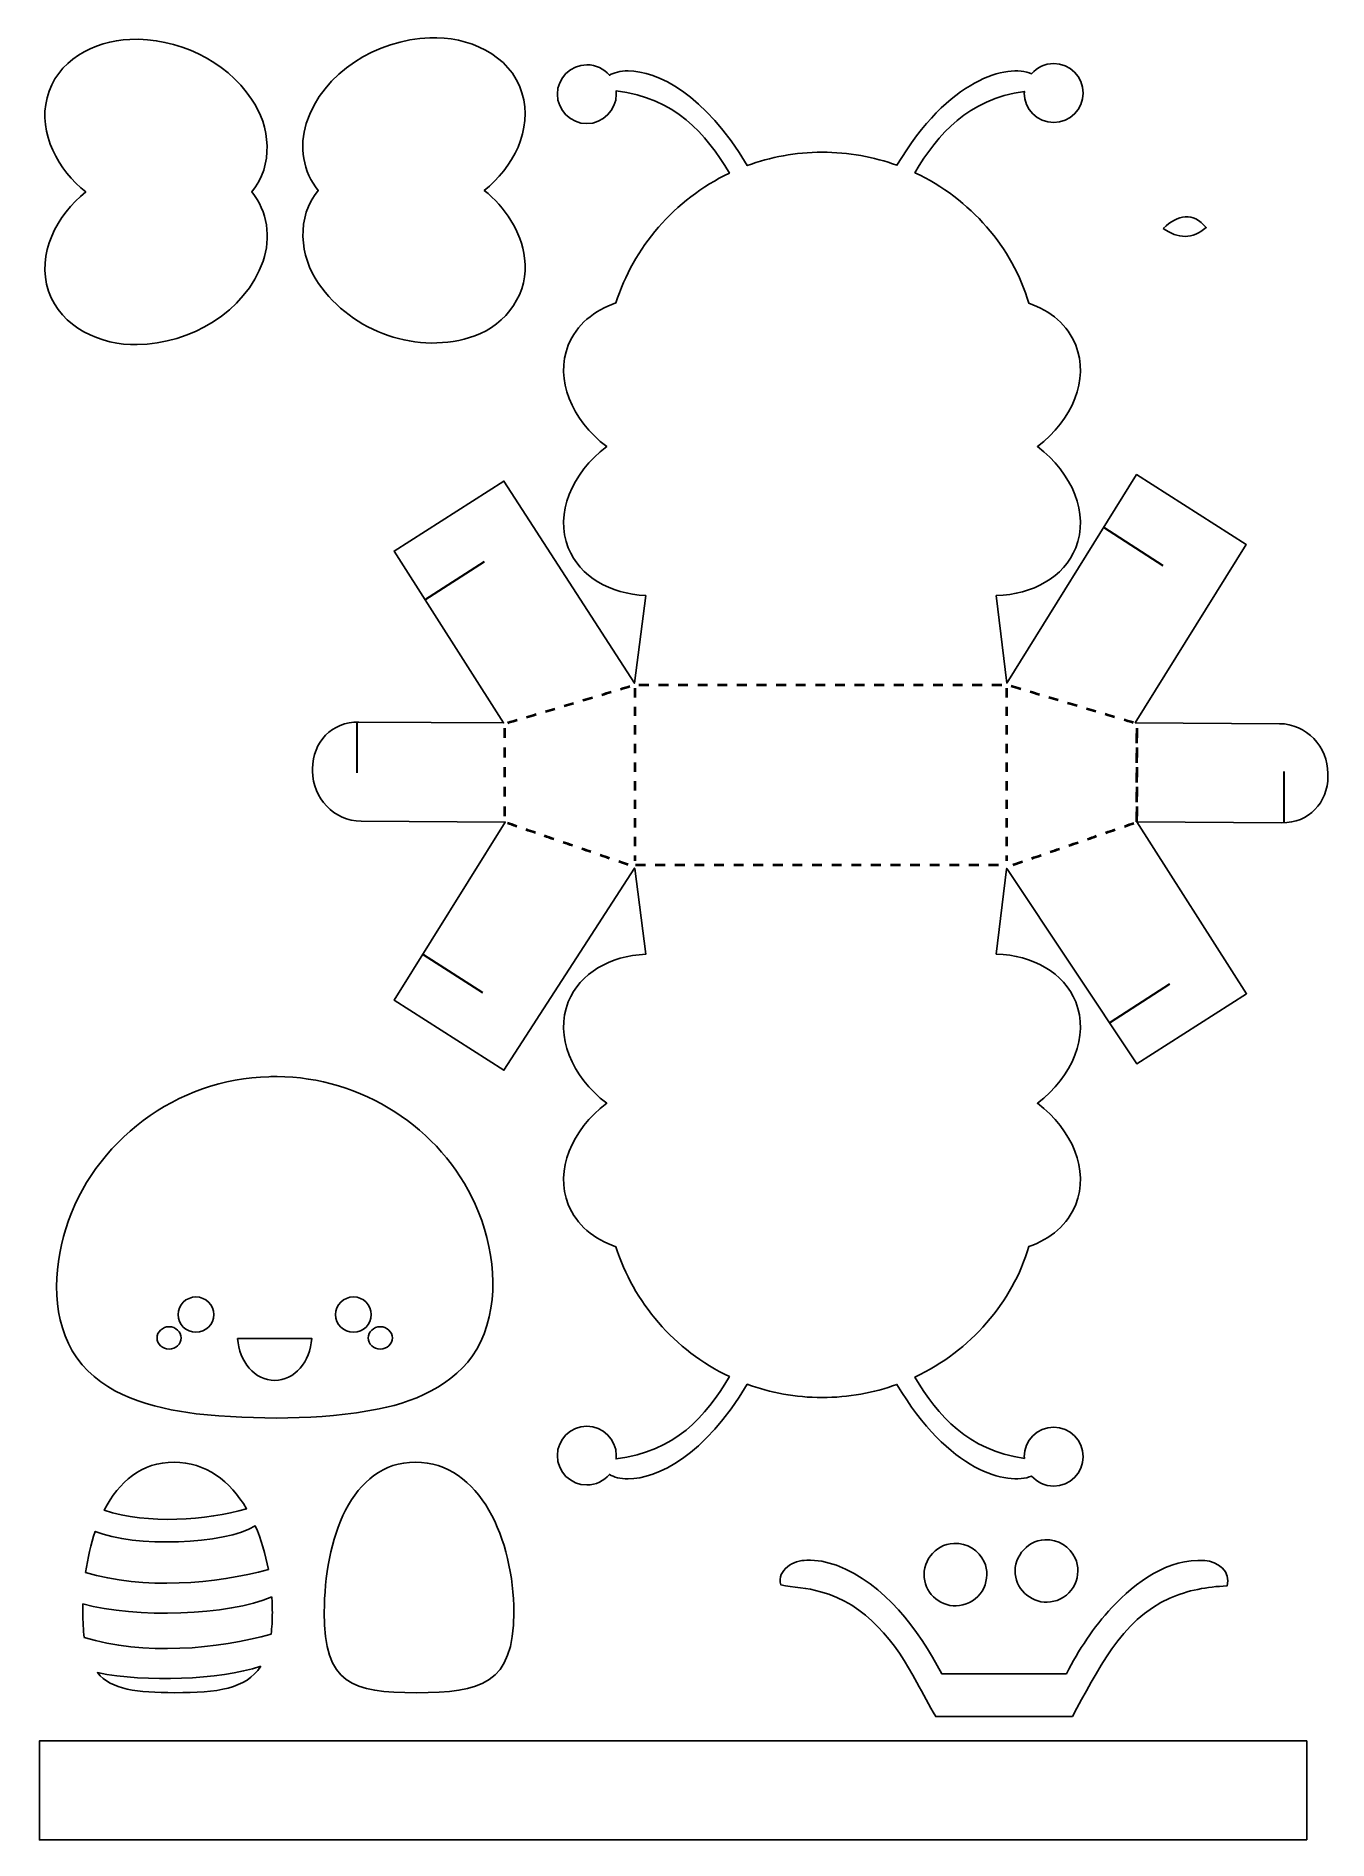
# Model space of a CAD drawing. Header units: centimetres. Extents: x -9.6 to 9.8, y -13.5 to 13.6.
import ezdxf

# ---------------------------------------------------------------- set-up
doc = ezdxf.new("R2010")
doc.units = ezdxf.units.CM
doc.header["$MEASUREMENT"] = 0
doc.layers.add('Layer 1', color=7, linetype='Continuous')

msp = doc.modelspace()

# ---------------------------------------------------------------- linework, layer by layer
at = {"layer": 'Layer 1', "color": 121}
for points in [[(-8.21572, 13.56906), (-8.75318, 13.55572), (-9.32851, 13.23953), (-9.46174, 12.69097), (-9.46174, 12.69097), (-9.59792, 12.15117), (-9.29011, 11.60297), (-8.87883, 11.27628), (-8.87883, 11.27628), (-9.31328, 10.93455), (-9.62637, 10.34232), (-9.43859, 9.78469), (-9.43859, 9.78469), (-9.25642, 9.23883), (-8.64959, 8.96674), (-8.10493, 8.98184), (-8.10493, 8.98184), (-7.30975, 8.99167), (-6.48415, 9.46558), (-6.21398, 10.23779), (-6.21398, 10.23779), (-6.09435, 10.58288), (-6.14708, 10.99272), (-6.38348, 11.27628), (-6.38348, 11.27628), (-6.05298, 11.66997), (-6.1013, 12.26811), (-6.38844, 12.67278), (-6.38844, 12.67278), (-6.78124, 13.2602), (-7.51275, 13.60155), (-8.21572, 13.56906)], [(-3.70973, 13.59263), (-4.50074, 13.56525), (-5.31593, 13.08036), (-5.56595, 12.30361), (-5.56595, 12.30361), (-5.6724, 11.96504), (-5.61276, 11.5732), (-5.3857, 11.2982), (-5.3857, 11.2982), (-5.71712, 10.90521), (-5.66621, 10.30596), (-5.38074, 9.90087), (-5.38074, 9.90087), (-4.88213, 9.17141), (-3.87425, 8.80717), (-3.03339, 9.11373), (-3.03339, 9.11373), (-2.55814, 9.27672), (-2.20534, 9.77167), (-2.28263, 10.28203), (-2.28263, 10.28203), (-2.33128, 10.68966), (-2.57886, 11.04528), (-2.88952, 11.29902), (-2.88952, 11.29902), (-2.46388, 11.63425), (-2.15109, 12.21444), (-2.32232, 12.76581), (-2.32232, 12.76581), (-2.49863, 13.34546), (-3.14013, 13.61963), (-3.70973, 13.59263)]]:
    msp.add_open_spline(points, degree=3, knots=[0, 0, 0, 0, 0.11111111, 0.11111111, 0.11111111, 0.11111111, 0.22222222, 0.22222222, 0.22222222, 0.22222222, 0.33333333, 0.33333333, 0.33333333, 0.33333333, 0.44444444, 0.44444444, 0.44444444, 0.44444444, 0.55555556, 0.55555556, 0.55555556, 0.55555556, 0.66666667, 0.66666667, 0.66666667, 0.66666667, 0.77777778, 0.77777778, 0.77777778, 0.77777778, 1, 1, 1, 1], dxfattribs=at)
at = {"layer": 'Layer 1', "color": 42}
for points, knots in [([(5.67074, 13.20564), (5.53767, 13.20564), (5.41864, 13.14729), (5.33753, 13.05433), (5.33753, 13.05433), (4.97986, 13.20612), (4.08646, 12.98595), (3.31429, 11.67684), (3.31429, 11.67684), (2.96597, 11.8033), (2.58746, 11.8728), (2.18816, 11.8728), (2.18816, 11.8728), (1.78952, 11.8728), (1.41071, 11.80178), (1.06286, 11.67271), (1.06286, 11.67271), (0.42644, 12.75341), (-0.29258, 13.09415), (-0.72639, 13.09567), (-0.72639, 13.09567), (-0.84409, 13.09608), (-0.94084, 13.07186), (-1.00916, 13.03035), (-1.00916, 13.03035), (-1.09033, 13.12686), (-1.21219, 13.18827), (-1.34816, 13.18827), (-1.34816, 13.18827), (-1.59254, 13.18827), (-1.79051, 12.9903), (-1.79051, 12.74592), (-1.79051, 12.74592), (-1.79051, 12.50155), (-1.59254, 12.30357), (-1.34816, 12.30357), (-1.34816, 12.30357), (-1.10378, 12.30357), (-0.90498, 12.50155), (-0.90498, 12.74592), (-0.90498, 12.74592), (-0.90498, 12.76265), (-0.90648, 12.77929), (-0.90829, 12.79553), (-0.90829, 12.79553), (-0.01485, 12.68382), (0.43498, 12.16205), (0.79662, 11.55943), (0.79662, 11.55943), (-0.03197, 11.16437), (-0.65357, 10.43642), (-0.90912, 9.60648), (-0.90912, 9.60648), (-1.24107, 9.49537), (-1.50387, 9.27711), (-1.62597, 8.97148), (-1.62597, 8.97148), (-1.83106, 8.45815), (-1.5789, 7.85048), (-1.04885, 7.44764), (-1.04885, 7.44764), (-1.57877, 7.04481), (-1.83103, 6.4379), (-1.62597, 5.92464), (-1.62597, 5.92464), (-1.45292, 5.49149), (-0.99802, 5.23369), (-0.46263, 5.20778), (-0.46263, 5.20778), (-0.46263, 5.20778), (-0.63213, 3.88982), (-0.63213, 3.88982), (-0.63213, 3.88982), (-0.63213, 3.88982), (-2.59501, 6.93005), (-2.59501, 6.93005), (-2.59501, 6.93005), (-2.59501, 6.93005), (-4.24369, 5.87751), (-4.24369, 5.87751), (-4.24369, 5.87751), (-4.24369, 5.87751), (-2.59832, 3.29369), (-2.59832, 3.29369), (-2.59832, 3.29369), (-2.59832, 3.29369), (-4.77617, 3.30609), (-4.77617, 3.30609), (-4.77617, 3.30609), (-5.17969, 3.30839), (-5.46905, 3.00765), (-5.46905, 2.60411), (-5.46905, 2.60411), (-5.46905, 2.60411), (-5.46905, 2.56608), (-5.46905, 2.56608), (-5.46905, 2.56608), (-5.46905, 2.16255), (-5.14497, 1.81764), (-4.74144, 1.81533), (-4.74144, 1.81533), (-4.74144, 1.81533), (-2.57351, 1.80127), (-2.57351, 1.80127), (-2.57351, 1.80127), (-2.57351, 1.80127), (-4.24204, -0.87598), (-4.24204, -0.87598), (-4.24204, -0.87598), (-4.24204, -0.87598), (-2.59336, -1.92853), (-2.59336, -1.92853), (-2.59336, -1.92853), (-2.59336, -1.92853), (-0.63048, 1.10922), (-0.63048, 1.10922), (-0.63048, 1.10922), (-0.63048, 1.10922), (-0.628, 1.10343), (-0.628, 1.10343), (-0.628, 1.10343), (-0.628, 1.10343), (-0.46263, -0.18476), (-0.46263, -0.18476), (-0.46263, -0.18476), (-0.99802, -0.21067), (-1.45292, -0.46846), (-1.62597, -0.90161), (-1.62597, -0.90161), (-1.83103, -1.41488), (-1.57877, -2.02179), (-1.04885, -2.42462), (-1.04885, -2.42462), (-1.5789, -2.82746), (-1.83106, -3.43512), (-1.62597, -3.94846), (-1.62597, -3.94846), (-1.50387, -4.25409), (-1.24107, -4.47235), (-0.90912, -4.58346), (-0.90912, -4.58346), (-0.65357, -5.4134), (-0.03197, -6.14135), (0.79662, -6.53641), (0.79662, -6.53641), (0.43498, -7.13903), (-0.01485, -7.6608), (-0.90829, -7.77251), (-0.90829, -7.77251), (-0.90648, -7.75627), (-0.90498, -7.73963), (-0.90498, -7.7229), (-0.90498, -7.7229), (-0.90498, -7.47853), (-1.10378, -7.28055), (-1.34816, -7.28055), (-1.34816, -7.28055), (-1.59254, -7.28055), (-1.79051, -7.47853), (-1.79051, -7.7229), (-1.79051, -7.7229), (-1.79051, -7.96728), (-1.59254, -8.16525), (-1.34816, -8.16525), (-1.34816, -8.16525), (-1.21219, -8.16525), (-1.09033, -8.10383), (-1.00916, -8.00733), (-1.00916, -8.00733), (-0.94084, -8.04884), (-0.84409, -8.07306), (-0.72639, -8.07265), (-0.72639, -8.07265), (-0.29258, -8.07113), (0.42644, -7.73039), (1.06286, -6.64969), (1.06286, -6.64969), (1.41071, -6.77876), (1.78952, -6.84978), (2.18816, -6.84978), (2.18816, -6.84978), (2.58746, -6.84978), (2.96597, -6.78028), (3.31429, -6.65382), (3.31429, -6.65382), (4.08646, -7.96293), (4.97986, -8.1831), (5.33753, -8.03131), (5.33753, -8.03131), (5.41864, -8.12427), (5.53767, -8.18262), (5.67074, -8.18262), (5.67074, -8.18262), (5.91511, -8.18262), (6.11309, -7.98464), (6.11309, -7.74027), (6.11309, -7.74027), (6.11309, -7.49589), (5.91511, -7.29792), (5.67074, -7.29792), (5.67074, -7.29792), (5.42636, -7.29792), (5.22839, -7.49589), (5.22839, -7.74027), (5.22839, -7.74027), (5.22839, -7.7486), (5.22959, -7.75685), (5.23004, -7.76507), (5.23004, -7.76507), (4.37485, -7.63993), (3.93674, -7.13023), (3.58301, -6.5422), (3.58301, -6.5422), (4.42338, -6.14913), (5.04994, -5.41876), (5.29702, -4.57932), (5.29702, -4.57932), (5.62312, -4.46697), (5.88088, -4.25028), (6.00147, -3.94846), (6.00147, -3.94846), (6.20656, -3.43512), (5.95523, -2.82746), (5.42517, -2.42462), (5.42517, -2.42462), (5.95509, -2.02179), (6.20653, -1.41488), (6.00147, -0.90161), (6.00147, -0.90161), (5.82513, -0.46024), (5.35614, -0.20134), (4.80754, -0.18393), (4.80754, -0.18393), (4.80754, -0.18393), (4.95884, 1.09268), (4.95884, 1.09268), (4.95884, 1.09268), (4.95884, 1.09268), (4.96381, 1.10508), (4.96381, 1.10508), (4.96381, 1.10508), (4.96381, 1.10508), (6.91842, -1.83262), (6.91842, -1.83262), (6.91842, -1.83262), (6.91842, -1.83262), (8.56875, -0.78007), (8.56875, -0.78007), (8.56875, -0.78007), (8.56875, -0.78007), (6.92007, 1.80375), (6.92007, 1.80375), (6.92007, 1.80375), (6.92007, 1.80375), (9.09957, 1.79052), (9.09957, 1.79052), (9.09957, 1.79052), (9.5031, 1.78822), (9.79245, 2.08979), (9.79245, 2.49332), (9.79245, 2.49332), (9.79245, 2.49332), (9.79245, 2.53135), (9.79245, 2.53135), (9.79245, 2.53135), (9.79245, 2.93489), (9.46837, 3.27897), (9.06485, 3.28128), (9.06485, 3.28128), (9.06485, 3.28128), (6.89692, 3.29617), (6.89692, 3.29617), (6.89692, 3.29617), (6.89692, 3.29617), (8.56545, 5.97342), (8.56545, 5.97342), (8.56545, 5.97342), (8.56545, 5.97342), (6.91676, 7.02596), (6.91676, 7.02596), (6.91676, 7.02596), (6.91676, 7.02596), (4.96381, 3.89065), (4.96381, 3.89065), (4.96381, 3.89065), (4.96381, 3.89065), (4.80754, 5.20695), (4.80754, 5.20695), (4.80754, 5.20695), (5.35614, 5.22436), (5.82513, 5.48326), (6.00147, 5.92464), (6.00147, 5.92464), (6.20653, 6.4379), (5.95509, 7.04481), (5.42517, 7.44764), (5.42517, 7.44764), (5.95523, 7.85048), (6.20656, 8.45815), (6.00147, 8.97148), (6.00147, 8.97148), (5.88088, 9.2733), (5.62312, 9.48999), (5.29702, 9.60234), (5.29702, 9.60234), (5.04994, 10.44178), (4.42338, 11.17215), (3.58301, 11.56522), (3.58301, 11.56522), (3.93674, 12.15325), (4.37485, 12.66296), (5.23004, 12.78809), (5.23004, 12.78809), (5.22959, 12.77987), (5.22839, 12.77162), (5.22839, 12.76329), (5.22839, 12.76329), (5.22839, 12.51891), (5.42636, 12.32094), (5.67074, 12.32094), (5.67074, 12.32094), (5.91511, 12.32094), (6.11309, 12.51891), (6.11309, 12.76329), (6.11309, 12.76329), (6.11309, 13.00766), (5.91511, 13.20564), (5.67074, 13.20564)], [0, 0, 0, 0, 0.01204819, 0.01204819, 0.01204819, 0.01204819, 0.02409639, 0.02409639, 0.02409639, 0.02409639, 0.03614458, 0.03614458, 0.03614458, 0.03614458, 0.04819277, 0.04819277, 0.04819277, 0.04819277, 0.06024096, 0.06024096, 0.06024096, 0.06024096, 0.07228916, 0.07228916, 0.07228916, 0.07228916, 0.08433735, 0.08433735, 0.08433735, 0.08433735, 0.09638554, 0.09638554, 0.09638554, 0.09638554, 0.10843373, 0.10843373, 0.10843373, 0.10843373, 0.12048193, 0.12048193, 0.12048193, 0.12048193, 0.13253012, 0.13253012, 0.13253012, 0.13253012, 0.14457831, 0.14457831, 0.14457831, 0.14457831, 0.15662651, 0.15662651, 0.15662651, 0.15662651, 0.1686747, 0.1686747, 0.1686747, 0.1686747, 0.18072289, 0.18072289, 0.18072289, 0.18072289, 0.19277108, 0.19277108, 0.19277108, 0.19277108, 0.20481928, 0.20481928, 0.20481928, 0.20481928, 0.21686747, 0.21686747, 0.21686747, 0.21686747, 0.22891566, 0.22891566, 0.22891566, 0.22891566, 0.24096386, 0.24096386, 0.24096386, 0.24096386, 0.25301205, 0.25301205, 0.25301205, 0.25301205, 0.26506024, 0.26506024, 0.26506024, 0.26506024, 0.27710843, 0.27710843, 0.27710843, 0.27710843, 0.28915663, 0.28915663, 0.28915663, 0.28915663, 0.30120482, 0.30120482, 0.30120482, 0.30120482, 0.31325301, 0.31325301, 0.31325301, 0.31325301, 0.3253012, 0.3253012, 0.3253012, 0.3253012, 0.3373494, 0.3373494, 0.3373494, 0.3373494, 0.34939759, 0.34939759, 0.34939759, 0.34939759, 0.36144578, 0.36144578, 0.36144578, 0.36144578, 0.37349398, 0.37349398, 0.37349398, 0.37349398, 0.38554217, 0.38554217, 0.38554217, 0.38554217, 0.39759036, 0.39759036, 0.39759036, 0.39759036, 0.40963855, 0.40963855, 0.40963855, 0.40963855, 0.42168675, 0.42168675, 0.42168675, 0.42168675, 0.43373494, 0.43373494, 0.43373494, 0.43373494, 0.44578313, 0.44578313, 0.44578313, 0.44578313, 0.45783133, 0.45783133, 0.45783133, 0.45783133, 0.46987952, 0.46987952, 0.46987952, 0.46987952, 0.48192771, 0.48192771, 0.48192771, 0.48192771, 0.4939759, 0.4939759, 0.4939759, 0.4939759, 0.5060241, 0.5060241, 0.5060241, 0.5060241, 0.51807229, 0.51807229, 0.51807229, 0.51807229, 0.53012048, 0.53012048, 0.53012048, 0.53012048, 0.54216867, 0.54216867, 0.54216867, 0.54216867, 0.55421687, 0.55421687, 0.55421687, 0.55421687, 0.56626506, 0.56626506, 0.56626506, 0.56626506, 0.57831325, 0.57831325, 0.57831325, 0.57831325, 0.59036145, 0.59036145, 0.59036145, 0.59036145, 0.60240964, 0.60240964, 0.60240964, 0.60240964, 0.61445783, 0.61445783, 0.61445783, 0.61445783, 0.62650602, 0.62650602, 0.62650602, 0.62650602, 0.63855422, 0.63855422, 0.63855422, 0.63855422, 0.65060241, 0.65060241, 0.65060241, 0.65060241, 0.6626506, 0.6626506, 0.6626506, 0.6626506, 0.6746988, 0.6746988, 0.6746988, 0.6746988, 0.68674699, 0.68674699, 0.68674699, 0.68674699, 0.69879518, 0.69879518, 0.69879518, 0.69879518, 0.71084337, 0.71084337, 0.71084337, 0.71084337, 0.72289157, 0.72289157, 0.72289157, 0.72289157, 0.73493976, 0.73493976, 0.73493976, 0.73493976, 0.74698795, 0.74698795, 0.74698795, 0.74698795, 0.75903614, 0.75903614, 0.75903614, 0.75903614, 0.77108434, 0.77108434, 0.77108434, 0.77108434, 0.78313253, 0.78313253, 0.78313253, 0.78313253, 0.79518072, 0.79518072, 0.79518072, 0.79518072, 0.80722892, 0.80722892, 0.80722892, 0.80722892, 0.81927711, 0.81927711, 0.81927711, 0.81927711, 0.8313253, 0.8313253, 0.8313253, 0.8313253, 0.84337349, 0.84337349, 0.84337349, 0.84337349, 0.85542169, 0.85542169, 0.85542169, 0.85542169, 0.86746988, 0.86746988, 0.86746988, 0.86746988, 0.87951807, 0.87951807, 0.87951807, 0.87951807, 0.89156627, 0.89156627, 0.89156627, 0.89156627, 0.90361446, 0.90361446, 0.90361446, 0.90361446, 0.91566265, 0.91566265, 0.91566265, 0.91566265, 0.92771084, 0.92771084, 0.92771084, 0.92771084, 0.93975904, 0.93975904, 0.93975904, 0.93975904, 0.95180723, 0.95180723, 0.95180723, 0.95180723, 0.96385542, 0.96385542, 0.96385542, 0.96385542, 0.97590361, 0.97590361, 0.97590361, 0.97590361, 1, 1, 1, 1]), ([(9.47414, -13.50185), (9.47414, -13.50185), (9.47414, -12.01357), (9.47414, -12.01357), (9.47414, -12.01357), (9.47414, -12.01357), (-9.57586, -12.01357), (-9.57586, -12.01357), (-9.57586, -12.01357), (-9.57586, -12.01357), (-9.57586, -13.50185), (-9.57586, -13.50185), (-9.57586, -13.50185), (-9.57586, -13.50185), (9.47414, -13.50185), (9.47414, -13.50185)], [0, 0, 0, 0, 0.2, 0.2, 0.2, 0.2, 0.4, 0.4, 0.4, 0.4, 0.6, 0.6, 0.6, 0.6, 1, 1, 1, 1])]:
    msp.add_open_spline(points, degree=3, knots=knots, dxfattribs=at)
at = {"layer": 'Layer 1', "color": 231}
msp.add_open_spline([(7.3166, 10.72858), (7.54022, 10.56627), (7.75582, 10.56427), (7.96247, 10.74131), (7.96247, 10.74131), (7.76093, 10.97993), (7.54356, 10.93899), (7.3166, 10.72858)], degree=3, knots=[0, 0, 0, 0, 0.33333333, 0.33333333, 0.33333333, 0.33333333, 1, 1, 1, 1], dxfattribs=at)
at = {"layer": 'Layer 1', "color": 1, "lineweight": 30}
for points in [[(7.31779, 5.65385), (7.31779, 5.65385), (6.42301, 6.22844), (6.42301, 6.22844)], [(-3.78088, 5.14534), (-3.78088, 5.14534), (-2.8861, 5.71993), (-2.8861, 5.71993)], [(-4.80286, 3.30753), (-4.80286, 3.30753), (-4.80286, 2.53995), (-4.80286, 2.53995)], [(9.13239, 1.79444), (9.13239, 1.79444), (9.13239, 2.56202), (9.13239, 2.56202)], [(-3.80847, -0.18782), (-3.80847, -0.18782), (-2.91369, -0.76241), (-2.91369, -0.76241)], [(7.41301, -0.6355), (7.41301, -0.6355), (6.51823, -1.21008), (6.51823, -1.21008)]]:
    msp.add_open_spline(points, degree=3, dxfattribs=at)
at = {"layer": 'Layer 1', "color": 1, "lineweight": 40}
for points in [[(-0.84029, 3.8007), (-0.78294, 3.81779), (-0.73489, 3.83212), (-0.69905, 3.8428)], [(-0.62732, 3.81666), (-0.62732, 3.81666), (-0.62732, 3.76521), (-0.62732, 3.67679)], [(-0.5639, 3.86412), (-0.5639, 3.86412), (-0.51134, 3.86412), (-0.41654, 3.86412)], [(-0.26917, 3.86412), (-0.2244, 3.86412), (-0.17513, 3.86412), (-0.12179, 3.86412)], [(0.02556, 3.86412), (0.07249, 3.86412), (0.12168, 3.86412), (0.17293, 3.86412)], [(0.32029, 3.86412), (0.36804, 3.86412), (0.41721, 3.86412), (0.46767, 3.86412)], [(0.61503, 3.86412), (0.66322, 3.86412), (0.71238, 3.86412), (0.7624, 3.86412)], [(0.90978, 3.86412), (0.95826, 3.86412), (1.00742, 3.86412), (1.05717, 3.86412)], [(1.20452, 3.86412), (1.25321, 3.86412), (1.30236, 3.86412), (1.3519, 3.86412)], [(1.49928, 3.86412), (1.54813, 3.86412), (1.59729, 3.86412), (1.64668, 3.86412)], [(1.79407, 3.86412), (1.84306, 3.86412), (1.89221, 3.86412), (1.94146, 3.86412)], [(2.08883, 3.86412), (2.13795, 3.86412), (2.1871, 3.86412), (2.23622, 3.86412)], [(2.38358, 3.86412), (2.43283, 3.86412), (2.48198, 3.86412), (2.53097, 3.86412)], [(2.67835, 3.86412), (2.72772, 3.86412), (2.77687, 3.86412), (2.82572, 3.86412)], [(2.97309, 3.86412), (3.02263, 3.86412), (3.07179, 3.86412), (3.12048, 3.86412)], [(3.26786, 3.86412), (3.31759, 3.86412), (3.36674, 3.86412), (3.41523, 3.86412)], [(3.56258, 3.86412), (3.61259, 3.86412), (3.66175, 3.86412), (3.70996, 3.86412)], [(3.85735, 3.86412), (3.90779, 3.86412), (3.95696, 3.86412), (4.00474, 3.86412)], [(4.15211, 3.86412), (4.20331, 3.86412), (4.2525, 3.86412), (4.29947, 3.86412)], [(4.44684, 3.86412), (4.50002, 3.86412), (4.54928, 3.86412), (4.59421, 3.86412)], [(4.74161, 3.86412), (4.81666, 3.86412), (4.86732, 3.86412), (4.88899, 3.86412)], [(4.96124, 3.81666), (4.96124, 3.81666), (4.96124, 3.76521), (4.96124, 3.67679)], [(5.17421, 3.8007), (5.11686, 3.81779), (5.06881, 3.83212), (5.03297, 3.8428)], [(-1.6877, 3.54809), (-1.64081, 3.56207), (-1.59358, 3.57615), (-1.54646, 3.59019)], [(-1.40521, 3.6323), (-1.35735, 3.64657), (-1.31011, 3.66065), (-1.26398, 3.6744)], [(-1.12273, 3.71651), (-1.07324, 3.73126), (-1.02591, 3.74537), (-0.9815, 3.7586)], [(-0.62732, 3.53694), (-0.62732, 3.49407), (-0.62732, 3.44722), (-0.62732, 3.39708)], [(4.96124, 3.53694), (4.96124, 3.49407), (4.96124, 3.44722), (4.96124, 3.39708)], [(5.45664, 3.71651), (5.40715, 3.73126), (5.35983, 3.74537), (5.31542, 3.7586)], [(5.73912, 3.6323), (5.69127, 3.64657), (5.64402, 3.66065), (5.5979, 3.6744)], [(6.02161, 3.54809), (5.97472, 3.56207), (5.92749, 3.57615), (5.88037, 3.59019)], [(-2.53509, 3.29549), (-2.53509, 3.29549), (-2.48213, 3.31128), (-2.39386, 3.33759)], [(-2.25261, 3.3797), (-2.20902, 3.39269), (-2.16164, 3.40682), (-2.11137, 3.4218)], [(-1.97015, 3.4639), (-1.92434, 3.47755), (-1.87708, 3.49164), (-1.82892, 3.506)], [(-0.62732, 3.25722), (-0.62732, 3.21225), (-0.62732, 3.16552), (-0.62732, 3.11737)], [(4.96124, 3.25722), (4.96124, 3.21225), (4.96124, 3.16552), (4.96124, 3.11737)], [(6.30406, 3.4639), (6.25825, 3.47755), (6.21099, 3.49164), (6.16283, 3.506)], [(6.58653, 3.3797), (6.54294, 3.39269), (6.49555, 3.40682), (6.44529, 3.4218)], [(6.869, 3.29549), (6.869, 3.29549), (6.81604, 3.31128), (6.72777, 3.33759)], [(-2.58424, 3.21569), (-2.58424, 3.21569), (-2.58424, 3.15906), (-2.58424, 3.0683)], [(6.91816, 3.21569), (6.91816, 3.21569), (6.91816, 3.15906), (6.91816, 3.0683)], [(-2.58424, 2.92091), (-2.58424, 2.87494), (-2.58424, 2.82536), (-2.58424, 2.77353)], [(-0.62732, 2.97753), (-0.62732, 2.9317), (-0.62732, 2.88499), (-0.62732, 2.83768)], [(4.96124, 2.97753), (4.96124, 2.9317), (4.96124, 2.88499), (4.96124, 2.83768)], [(6.91816, 2.92091), (6.91816, 2.87494), (6.91816, 2.82536), (6.91816, 2.77353)], [(-2.58424, 2.62614), (-2.58424, 2.57751), (-2.58424, 2.52808), (-2.58424, 2.47876)], [(-0.62732, 2.69782), (-0.62732, 2.65144), (-0.62732, 2.60474), (-0.62732, 2.55798)], [(4.96124, 2.69782), (4.96124, 2.65144), (4.96124, 2.60474), (4.96124, 2.55798)], [(6.91816, 2.62614), (6.91816, 2.57751), (6.91816, 2.52808), (6.91816, 2.47876)], [(-2.58424, 2.33139), (-2.58424, 2.28073), (-2.58424, 2.23125), (-2.58424, 2.18402)], [(-0.62732, 2.41812), (-0.62732, 2.37124), (-0.62732, 2.32455), (-0.62732, 2.27827)], [(4.96124, 2.41812), (4.96124, 2.37124), (4.96124, 2.32455), (4.96124, 2.27827)], [(6.91816, 2.33139), (6.91816, 2.28073), (6.91816, 2.23125), (6.91816, 2.18402)], [(-2.58424, 2.03664), (-2.58424, 1.97989), (-2.58424, 1.9298), (-2.58424, 1.88927)], [(-0.62732, 2.13843), (-0.62732, 2.09097), (-0.62732, 2.04426), (-0.62732, 1.99857)], [(4.96124, 2.13843), (4.96124, 2.09097), (4.96124, 2.04426), (4.96124, 1.99857)], [(6.91816, 2.03664), (6.91816, 1.97989), (6.91816, 1.9298), (6.91816, 1.88927)], [(-2.39977, 1.73682), (-2.45492, 1.75586), (-2.50214, 1.77216), (-2.53906, 1.7849)], [(-2.12113, 1.64063), (-2.16981, 1.65744), (-2.21649, 1.67355), (-2.26045, 1.68873)], [(-0.62732, 1.85872), (-0.62732, 1.8103), (-0.62732, 1.76354), (-0.62732, 1.71885)], [(4.96124, 1.85872), (4.96124, 1.8103), (4.96124, 1.76354), (4.96124, 1.71885)], [(6.45504, 1.64063), (6.50372, 1.65744), (6.5504, 1.67355), (6.59436, 1.68873)], [(6.73369, 1.73682), (6.78883, 1.75586), (6.83606, 1.77216), (6.87297, 1.7849)], [(-1.84252, 1.54446), (-1.88968, 1.56074), (-1.93628, 1.57682), (-1.98183, 1.59255)], [(-1.56389, 1.44828), (-1.61012, 1.46423), (-1.6567, 1.48031), (-1.70321, 1.49637)], [(-1.28529, 1.3521), (-1.33046, 1.3677), (-1.37707, 1.38379), (-1.4246, 1.40019)], [(-0.62732, 1.57902), (-0.62732, 1.52795), (-0.62732, 1.48105), (-0.62732, 1.43917)], [(4.96124, 1.57902), (4.96124, 1.52795), (4.96124, 1.48105), (4.96124, 1.43917)], [(5.61921, 1.3521), (5.66438, 1.3677), (5.71099, 1.38379), (5.75851, 1.40019)], [(5.89781, 1.44828), (5.94403, 1.46423), (5.99062, 1.48031), (6.03712, 1.49637)], [(6.17644, 1.54446), (6.2236, 1.56074), (6.27019, 1.57682), (6.31575, 1.59255)], [(-1.00667, 1.25592), (-1.04966, 1.27076), (-1.09639, 1.2869), (-1.14599, 1.30401)], [(-0.72808, 1.15975), (-0.72808, 1.15975), (-0.78028, 1.17777), (-0.86737, 1.20784)], [(-0.62732, 1.29932), (-0.62732, 1.24806), (-0.62732, 1.21942), (-0.62732, 1.21942)], [(-0.61352, 1.15975), (-0.61352, 1.15975), (-0.561, 1.15975), (-0.46614, 1.15975)], [(-0.31877, 1.15975), (-0.274, 1.15975), (-0.22473, 1.15975), (-0.17138, 1.15975)], [(-0.024, 1.15975), (0.02292, 1.15975), (0.0721, 1.15975), (0.12335, 1.15975)], [(0.27072, 1.15975), (0.31846, 1.15975), (0.36763, 1.15975), (0.4181, 1.15975)], [(0.56545, 1.15975), (0.61364, 1.15975), (0.66279, 1.15975), (0.71282, 1.15975)], [(0.86021, 1.15975), (0.90869, 1.15975), (0.95785, 1.15975), (1.00761, 1.15975)], [(1.155, 1.15975), (1.20366, 1.15975), (1.25281, 1.15975), (1.30236, 1.15975)], [(1.44975, 1.15975), (1.49858, 1.15975), (1.54773, 1.15975), (1.59713, 1.15975)], [(1.74451, 1.15975), (1.79347, 1.15975), (1.84261, 1.15975), (1.89187, 1.15975)], [(2.03924, 1.15975), (2.08833, 1.15975), (2.13747, 1.15975), (2.18661, 1.15975)], [(2.33399, 1.15975), (2.38319, 1.15975), (2.43233, 1.15975), (2.48134, 1.15975)], [(2.62871, 1.15975), (2.67807, 1.15975), (2.72722, 1.15975), (2.77611, 1.15975)], [(2.92347, 1.15975), (2.97297, 1.15975), (3.02212, 1.15975), (3.07086, 1.15975)], [(3.21822, 1.15975), (3.26789, 1.15975), (3.31704, 1.15975), (3.3656, 1.15975)], [(3.51295, 1.15975), (3.56286, 1.15975), (3.61201, 1.15975), (3.66031, 1.15975)], [(3.80771, 1.15975), (3.85797, 1.15975), (3.90713, 1.15975), (3.95508, 1.15975)], [(4.10244, 1.15975), (4.15331, 1.15975), (4.2025, 1.15975), (4.24983, 1.15975)], [(4.39719, 1.15975), (4.44941, 1.15975), (4.49864, 1.15975), (4.54459, 1.15975)], [(4.69197, 1.15975), (4.74994, 1.15975), (4.79942, 1.15975), (4.83937, 1.15975)], [(4.96124, 1.29932), (4.96124, 1.24806), (4.96124, 1.21942), (4.96124, 1.21942)], [(5.062, 1.15975), (5.062, 1.15975), (5.11419, 1.17777), (5.20128, 1.20784)], [(5.34059, 1.25592), (5.38357, 1.27076), (5.43031, 1.2869), (5.4799, 1.30401)]]:
    msp.add_open_spline(points, degree=3, dxfattribs=at)
at = {"layer": 'Layer 1', "color": 3, "lineweight": 40}
for points in [[(6.91816, 2.98623), (6.91816, 3.04298), (6.91816, 3.09307), (6.91816, 3.1336)], [(6.91816, 2.69148), (6.91816, 2.74213), (6.91816, 2.79162), (6.91816, 2.83885)], [(6.91816, 2.39673), (6.91816, 2.44535), (6.91816, 2.49479), (6.91816, 2.54411)], [(6.91816, 2.10195), (6.91816, 2.14793), (6.91816, 2.1975), (6.91816, 2.24934)], [(6.91816, 1.80718), (6.91816, 1.80718), (6.91816, 1.8638), (6.91816, 1.95457)]]:
    msp.add_open_spline(points, degree=3, dxfattribs=at)
at = {"layer": 'Layer 1', "color": 2}
for points, knots in [([(-6.00421, -2.02495), (-6.04481, -2.02482), (-6.08507, -2.02514), (-6.12576, -2.02661), (-6.12576, -2.02661), (-7.49549, -2.04601), (-8.77758, -3.00439), (-9.18169, -4.31194), (-9.18169, -4.31194), (-9.3733, -4.94195), (-9.40404, -5.69542), (-9.01385, -6.2558), (-9.01385, -6.2558), (-8.60577, -6.82233), (-7.87794, -7.00842), (-7.22047, -7.0942), (-7.22047, -7.0942), (-6.30737, -7.18573), (-5.37444, -7.19542), (-4.47128, -7.02227), (-4.47128, -7.02227), (-3.86585, -6.8986), (-3.22343, -6.60455), (-2.94497, -6.01768), (-2.94497, -6.01768), (-2.64277, -5.36522), (-2.74135, -4.58473), (-3.02517, -3.94401), (-3.02517, -3.94401), (-3.53922, -2.79209), (-4.7456, -2.02898), (-6.00421, -2.02495)], [0, 0, 0, 0, 0.11111111, 0.11111111, 0.11111111, 0.11111111, 0.22222222, 0.22222222, 0.22222222, 0.22222222, 0.33333333, 0.33333333, 0.33333333, 0.33333333, 0.44444444, 0.44444444, 0.44444444, 0.44444444, 0.55555556, 0.55555556, 0.55555556, 0.55555556, 0.66666667, 0.66666667, 0.66666667, 0.66666667, 0.77777778, 0.77777778, 0.77777778, 0.77777778, 1, 1, 1, 1]), ([(-7.22295, -5.33803), (-7.07427, -5.33803), (-6.9534, -5.45724), (-6.9534, -5.60344), (-6.9534, -5.60344), (-6.9534, -5.74964), (-7.07427, -5.86802), (-7.22295, -5.86802), (-7.22295, -5.86802), (-7.37163, -5.86802), (-7.49167, -5.74964), (-7.49167, -5.60344), (-7.49167, -5.60344), (-7.49167, -5.45724), (-7.37163, -5.33803), (-7.22295, -5.33803)], [0, 0, 0, 0, 0.2, 0.2, 0.2, 0.2, 0.4, 0.4, 0.4, 0.4, 0.6, 0.6, 0.6, 0.6, 1, 1, 1, 1]), ([(-4.85658, -5.33803), (-4.7079, -5.33803), (-4.58786, -5.45724), (-4.58786, -5.60344), (-4.58786, -5.60344), (-4.58786, -5.74964), (-4.7079, -5.86802), (-4.85658, -5.86802), (-4.85658, -5.86802), (-5.00526, -5.86802), (-5.12613, -5.74964), (-5.12613, -5.60344), (-5.12613, -5.60344), (-5.12613, -5.45724), (-5.00526, -5.33803), (-4.85658, -5.33803)], [0, 0, 0, 0, 0.2, 0.2, 0.2, 0.2, 0.4, 0.4, 0.4, 0.4, 0.6, 0.6, 0.6, 0.6, 1, 1, 1, 1]), ([(-7.62727, -5.78617), (-7.52739, -5.78617), (-7.44619, -5.86197), (-7.44619, -5.95484), (-7.44619, -5.95484), (-7.44619, -6.04771), (-7.52739, -6.12269), (-7.62727, -6.12269), (-7.62727, -6.12269), (-7.72714, -6.12269), (-7.80834, -6.04771), (-7.80834, -5.95484), (-7.80834, -5.95484), (-7.80834, -5.86197), (-7.72714, -5.78617), (-7.62727, -5.78617)], [0, 0, 0, 0, 0.2, 0.2, 0.2, 0.2, 0.4, 0.4, 0.4, 0.4, 0.6, 0.6, 0.6, 0.6, 1, 1, 1, 1]), ([(-6.59622, -5.96228), (-6.59622, -5.96228), (-5.48331, -5.96228), (-5.48331, -5.96228), (-5.48331, -5.96228), (-5.50082, -6.3136), (-5.743, -6.59232), (-6.03977, -6.59232), (-6.03977, -6.59232), (-6.33654, -6.59232), (-6.57872, -6.3136), (-6.59622, -5.96228)], [0, 0, 0, 0, 0.25, 0.25, 0.25, 0.25, 0.5, 0.5, 0.5, 0.5, 1, 1, 1, 1]), ([(-4.45227, -5.78617), (-4.35239, -5.78617), (-4.27119, -5.86197), (-4.27119, -5.95484), (-4.27119, -5.95484), (-4.27119, -6.04771), (-4.35239, -6.12269), (-4.45227, -6.12269), (-4.45227, -6.12269), (-4.55214, -6.12269), (-4.63334, -6.04771), (-4.63334, -5.95484), (-4.63334, -5.95484), (-4.63334, -5.86197), (-4.55214, -5.78617), (-4.45227, -5.78617)], [0, 0, 0, 0, 0.2, 0.2, 0.2, 0.2, 0.4, 0.4, 0.4, 0.4, 0.6, 0.6, 0.6, 0.6, 1, 1, 1, 1]), ([(-2.44552, -10.07906), (-2.44552, -11.16242), (-2.93795, -11.28826), (-3.91, -11.28826), (-3.91, -11.28826), (-4.88205, -11.28826), (-5.29386, -11.16242), (-5.29386, -10.07906), (-5.29386, -10.07906), (-5.29386, -8.99571), (-4.89548, -7.82189), (-3.92343, -7.82189), (-3.92343, -7.82189), (-2.95138, -7.82189), (-2.44552, -8.99571), (-2.44552, -10.07906)], [0, 0, 0, 0, 0.2, 0.2, 0.2, 0.2, 0.4, 0.4, 0.4, 0.4, 0.6, 0.6, 0.6, 0.6, 1, 1, 1, 1]), ([(4.17004, -9.04395), (3.87822, -9.05391), (3.66982, -9.34638), (3.73247, -9.6071), (3.73247, -9.6071), (3.77353, -9.84782), (4.04316, -10.03633), (4.30207, -9.96955), (4.30207, -9.96955), (4.59322, -9.90674), (4.74618, -9.56946), (4.62367, -9.32008), (4.62367, -9.32008), (4.55059, -9.15223), (4.36668, -9.03197), (4.17004, -9.04395)], [0, 0, 0, 0, 0.2, 0.2, 0.2, 0.2, 0.4, 0.4, 0.4, 0.4, 0.6, 0.6, 0.6, 0.6, 1, 1, 1, 1]), ([(5.53872, -8.98893), (5.24691, -8.99889), (5.03851, -9.29136), (5.10115, -9.55208), (5.10115, -9.55208), (5.14221, -9.7928), (5.41185, -9.98131), (5.67075, -9.91453), (5.67075, -9.91453), (5.96191, -9.85172), (6.11487, -9.51444), (5.99236, -9.26506), (5.99236, -9.26506), (5.91928, -9.09721), (5.73536, -8.97695), (5.53872, -8.98893)], [0, 0, 0, 0, 0.2, 0.2, 0.2, 0.2, 0.4, 0.4, 0.4, 0.4, 0.6, 0.6, 0.6, 0.6, 1, 1, 1, 1])]:
    msp.add_open_spline(points, degree=3, knots=knots, dxfattribs=at)
at = {"layer": 'Layer 1'}
for points, knots in [([(-7.55295, -7.82189), (-8.03898, -7.82189), (-8.3815, -8.11518), (-8.6026, -8.54405), (-8.6026, -8.54405), (-7.93958, -8.76423), (-7.06795, -8.69593), (-6.463, -8.52138), (-6.463, -8.52138), (-6.7108, -8.10492), (-7.07557, -7.82189), (-7.55295, -7.82189)], [0, 0, 0, 0, 0.25, 0.25, 0.25, 0.25, 0.5, 0.5, 0.5, 0.5, 1, 1, 1, 1]), ([(-6.33242, -8.77708), (-6.78033, -9.06633), (-8.16109, -9.10607), (-8.73738, -8.86273), (-8.73738, -8.86273), (-8.80376, -9.05611), (-8.85131, -9.26504), (-8.88181, -9.47992), (-8.88181, -9.47992), (-8.02002, -9.74296), (-6.91524, -9.65561), (-6.13425, -9.435), (-6.13425, -9.435), (-6.17714, -9.20402), (-6.24306, -8.98043), (-6.332, -8.77708), (-6.332, -8.77708), (-6.33202, -8.77702), (-6.3324, -8.77713), (-6.33242, -8.77708)], [0, 0, 0, 0, 0.16666667, 0.16666667, 0.16666667, 0.16666667, 0.33333333, 0.33333333, 0.33333333, 0.33333333, 0.5, 0.5, 0.5, 0.5, 0.66666667, 0.66666667, 0.66666667, 0.66666667, 1, 1, 1, 1]), ([(1.95947, -9.29756), (1.76227, -9.29099), (1.50538, -9.4394), (1.56926, -9.66764), (1.56926, -9.66764), (1.74732, -9.70814), (1.97469, -9.70678), (2.16517, -9.77193), (2.16517, -9.77193), (2.84613, -9.94537), (3.30021, -10.5414), (3.61372, -11.13465), (3.61372, -11.13465), (3.71014, -11.30413), (3.80101, -11.47668), (3.89672, -11.64656), (3.89672, -11.64656), (4.58133, -11.64656), (5.26593, -11.64656), (5.95054, -11.64656), (5.95054, -11.64656), (6.32573, -10.97467), (6.6737, -10.19509), (7.4165, -9.86807), (7.4165, -9.86807), (7.68646, -9.74654), (7.98011, -9.69432), (8.27557, -9.68286), (8.27557, -9.68286), (8.34523, -9.47346), (8.13097, -9.30965), (7.94153, -9.30252), (7.94153, -9.30252), (7.38867, -9.26196), (6.90304, -9.6253), (6.54338, -10.0078), (6.54338, -10.0078), (6.26767, -10.30445), (6.04639, -10.6468), (5.86042, -11.0033), (5.86042, -11.0033), (5.23589, -11.0033), (4.61137, -11.0033), (3.98684, -11.0033), (3.98684, -11.0033), (3.63001, -10.33042), (3.13906, -9.65685), (2.40513, -9.37197), (2.40513, -9.37197), (2.26156, -9.32256), (2.11296, -9.28933), (1.95947, -9.29756)], [0, 0, 0, 0, 0.07142857, 0.07142857, 0.07142857, 0.07142857, 0.14285714, 0.14285714, 0.14285714, 0.14285714, 0.21428571, 0.21428571, 0.21428571, 0.21428571, 0.28571429, 0.28571429, 0.28571429, 0.28571429, 0.35714286, 0.35714286, 0.35714286, 0.35714286, 0.42857143, 0.42857143, 0.42857143, 0.42857143, 0.5, 0.5, 0.5, 0.5, 0.57142857, 0.57142857, 0.57142857, 0.57142857, 0.64285714, 0.64285714, 0.64285714, 0.64285714, 0.71428571, 0.71428571, 0.71428571, 0.71428571, 0.78571429, 0.78571429, 0.78571429, 0.78571429, 0.85714286, 0.85714286, 0.85714286, 0.85714286, 1, 1, 1, 1]), ([(-6.08302, -9.8452), (-6.7267, -10.12977), (-8.13923, -10.17448), (-8.92128, -9.95268), (-8.92128, -9.95268), (-8.92248, -9.99482), (-8.92338, -10.03713), (-8.92338, -10.07906), (-8.92338, -10.07906), (-8.92338, -10.22077), (-8.91639, -10.34571), (-8.90196, -10.45652), (-8.90196, -10.45652), (-8.02222, -10.73183), (-6.88247, -10.63709), (-6.09352, -10.40613), (-6.09352, -10.40613), (-6.08133, -10.30812), (-6.07505, -10.19966), (-6.07505, -10.07906), (-6.07505, -10.07906), (-6.07505, -10.0015), (-6.07785, -9.92323), (-6.08302, -9.8452)], [0, 0, 0, 0, 0.14285714, 0.14285714, 0.14285714, 0.14285714, 0.28571429, 0.28571429, 0.28571429, 0.28571429, 0.42857143, 0.42857143, 0.42857143, 0.42857143, 0.57142857, 0.57142857, 0.57142857, 0.57142857, 0.71428571, 0.71428571, 0.71428571, 0.71428571, 1, 1, 1, 1]), ([(-6.24971, -10.89107), (-6.88098, -11.09661), (-7.9699, -11.13347), (-8.70463, -10.9868), (-8.70463, -10.9868), (-8.49052, -11.24427), (-8.11224, -11.28826), (-7.53952, -11.28826), (-7.53952, -11.28826), (-6.90192, -11.28826), (-6.47098, -11.23407), (-6.24971, -10.89107)], [0, 0, 0, 0, 0.25, 0.25, 0.25, 0.25, 0.5, 0.5, 0.5, 0.5, 1, 1, 1, 1])]:
    msp.add_open_spline(points, degree=3, knots=knots, dxfattribs=at)

doc.saveas('drawing.dxf')
